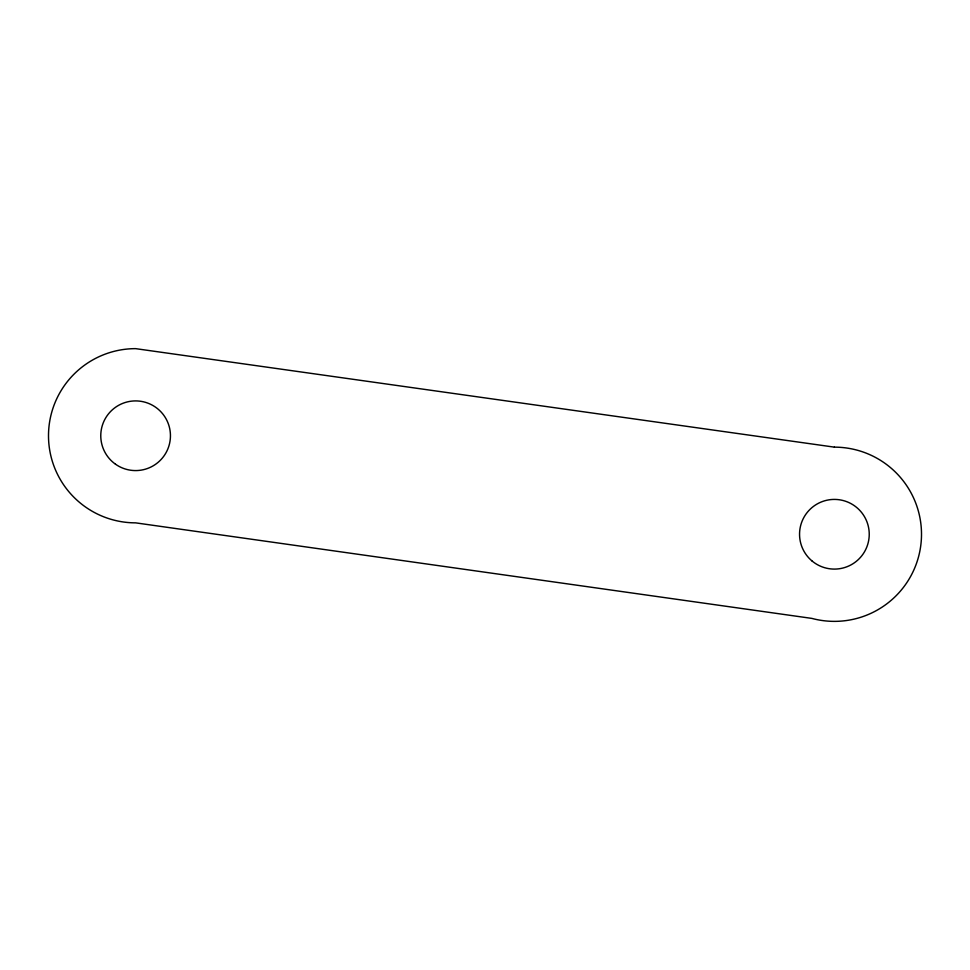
<?xml version="1.0" encoding="UTF-8"?>
<svg xmlns="http://www.w3.org/2000/svg" width="970" height="970" viewBox="0 0 970 970"><rect width="100%" height="100%" fill="white"/><g stroke="black" fill="none" stroke-linecap="round" stroke-linejoin="round"><path stroke-width="1.45" d="M834.394 447.146L135.606 348.642A87.106 87.106 0 0 0 48.5 435.748A87.106 87.106 0 0 0 135.606 522.854L811.841 618.399A87.106 87.106 0 0 0 920.76 545.625A87.106 87.106 0 0 0 834.394 447.146M115.442 464.157A34.847 34.847 0 0 0 170.296 438.998A34.847 34.847 0 0 0 121.08 404.078A34.847 34.847 0 0 0 115.442 464.157M811.829 560.805A34.847 34.847 0 0 0 868.671 540.508A34.847 34.847 0 0 0 822.669 501.441A34.847 34.847 0 0 0 811.829 560.805"/></g></svg>
